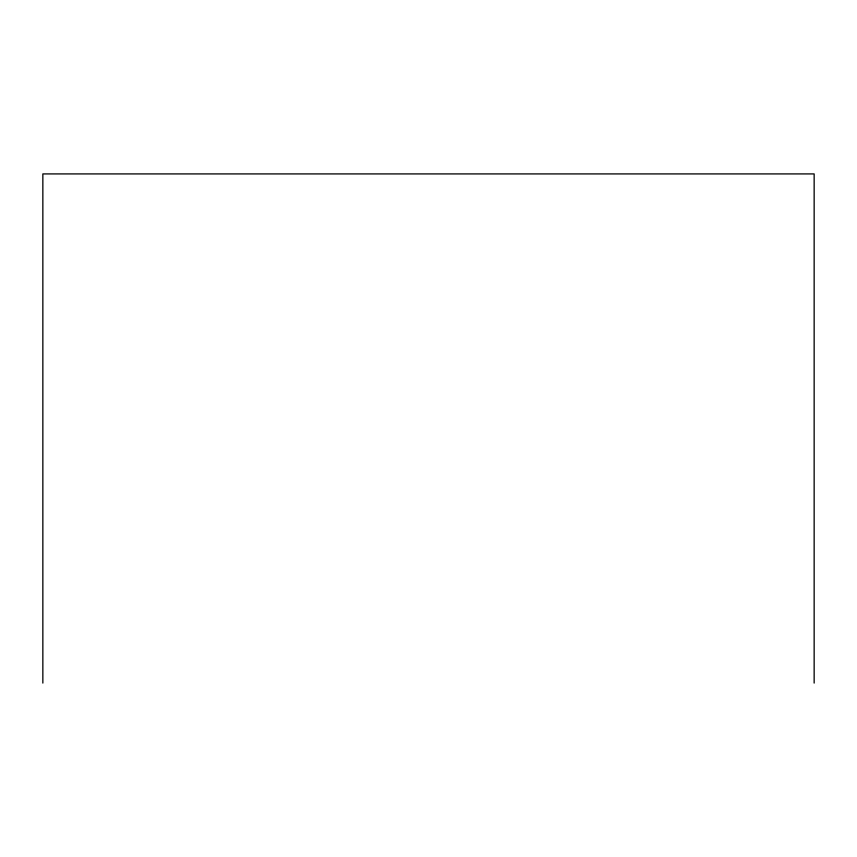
<?xml version="1.0" encoding="UTF-8"?>
<svg xmlns="http://www.w3.org/2000/svg" width="857" height="857" viewBox="0 0 857 857"><rect width="100%" height="100%" fill="white"/><g stroke="black" fill="none" stroke-linecap="round" stroke-linejoin="round"><path stroke-width="1.29" d="M814.15 683.083L814.15 173.917L42.85 173.917L42.85 683.083"/></g></svg>
